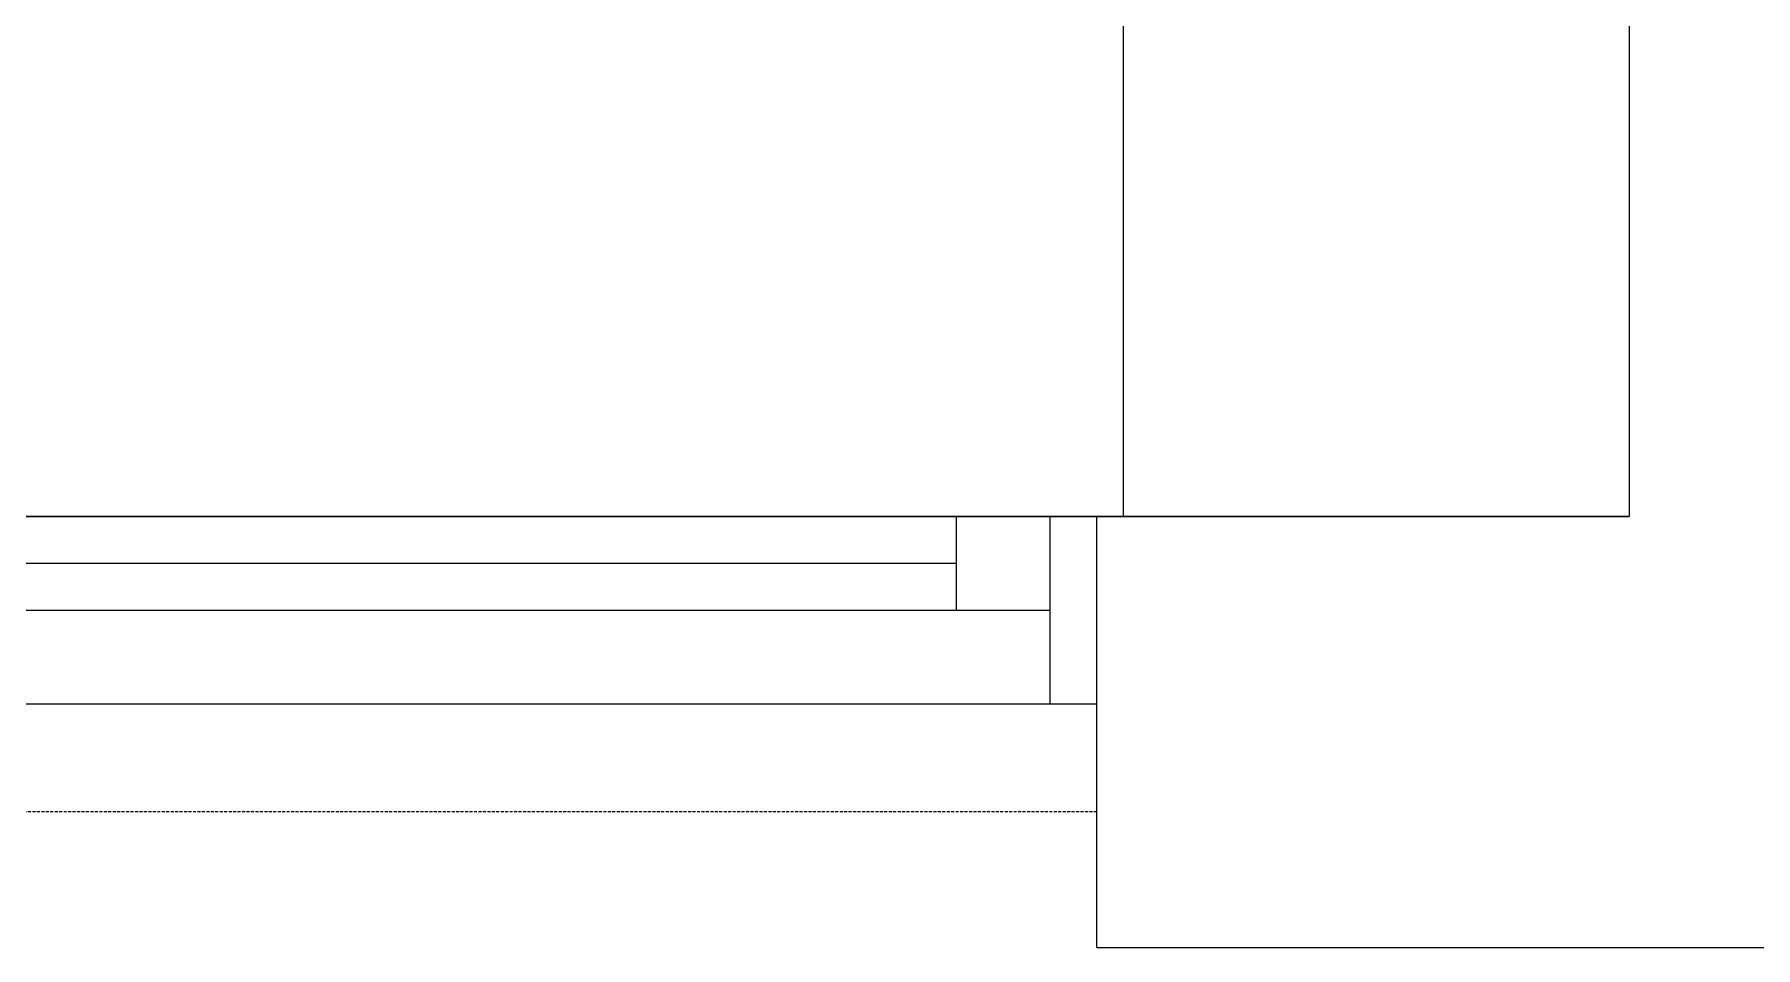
# Model space of a CAD drawing. Extents: x -12260 to 304645, y -29287 to 19916.
# Drawn here: x 37625 to 38543, y -13060 to -12573 of the extents above; entities that cross this region are included whole.
import ezdxf

# ---------------------------------------------------------------- set-up
doc = ezdxf.new("R2010")
doc.units = 0
doc.header["$LTSCALE"] = 0.25
doc.linetypes.add('01-First Floor$0$HIDDEN', pattern=[9.525, 6.35, -3.175])
doc.linetypes.add('DASHDOT', pattern=[25.4, 12.7, -6.35, 0, -6.35])
for name, color, linetype, lineweight in [('01-First Floor$0$Aluminum', 251, 'Continuous', 5), ('01-First Floor$0$Proj', 251, 'Continuous', 5), ('01-First Floor$0$Walls', 251, 'Continuous', 5), ('E-LITE-CLNG-CNDT', 6, 'DASHDOT', 35)]:
    doc.layers.add(name, color=color, linetype=linetype, lineweight=lineweight)
doc.layers.add('01-First Floor$0$FALSE CEILING', color=251, linetype='Continuous')

# ---------------------------------------------------------------- blocks, each defined once
blk = doc.blocks.new('01-First Floor')
at = {"layer": '01-First Floor$0$Aluminum'}
for p, q in [((36691.79, -12830), (38191.79, -12830)), ((38116.79, -12880), (38116.79, -12830)), ((38166.79, -12930), (38166.79, -12830)), ((38116.79, -12855), (36766.79, -12855)), ((36716.79, -12880), (38166.79, -12880)), ((36691.79, -12930), (38191.79, -12930))]:
    blk.add_line(p, q, dxfattribs=at)
at = {"layer": '01-First Floor$0$FALSE CEILING', "linetype": 'Continuous'}
blk.add_line((38206, -12830), (38206, -8830), dxfattribs=at)
at = {"layer": '01-First Floor$0$FALSE CEILING'}
blk.add_lwpolyline([(34976, -12830), (34976, -10710), (34976, -10710), (34976, -8830), (38476, -8830), (38476, -12830), (34976, -12830)], dxfattribs=at)
at = {"layer": '01-First Floor$0$Proj', "linetype": '01-First Floor$0$HIDDEN'}
blk.add_line((38191.79, -12987.6), (36691.79, -12987.6), dxfattribs=at)
at = {"layer": '01-First Floor$0$Walls'}
for p, q in [((38476, -8830), (38476, -12830)), ((38191.79, -12830), (38476, -12830)), ((38191.79, -13060), (38191.79, -12830)), ((38191.79, -13060), (38776, -13060))]:
    blk.add_line(p, q, dxfattribs=at)

msp = doc.modelspace()

# ---------------------------------------------------------------- block references
at = {"layer": 'E-LITE-CLNG-CNDT'}
msp.add_blockref('01-First Floor', (0, 0), dxfattribs=at)

doc.saveas('drawing.dxf')
